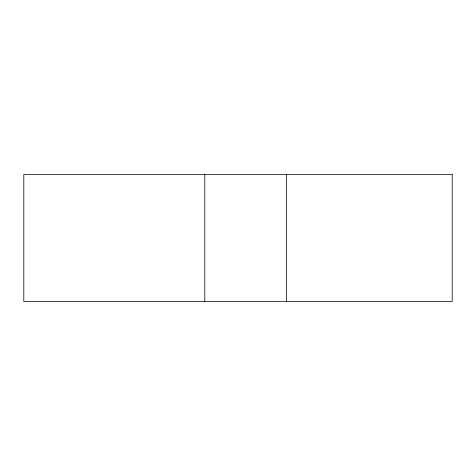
<?xml version="1.0" encoding="UTF-8"?>
<svg xmlns="http://www.w3.org/2000/svg" width="476" height="476" viewBox="0 0 476 476"><rect width="100%" height="100%" fill="white"/><g stroke="black" fill="none" stroke-linecap="round" stroke-linejoin="round"><path stroke-width="0.71" d="M286.558 174.454L286.558 301.546M204.799 174.454L204.799 301.546M452.2 174.454L23.8 174.454L23.8 301.546L452.2 301.546L452.2 174.454"/></g></svg>
